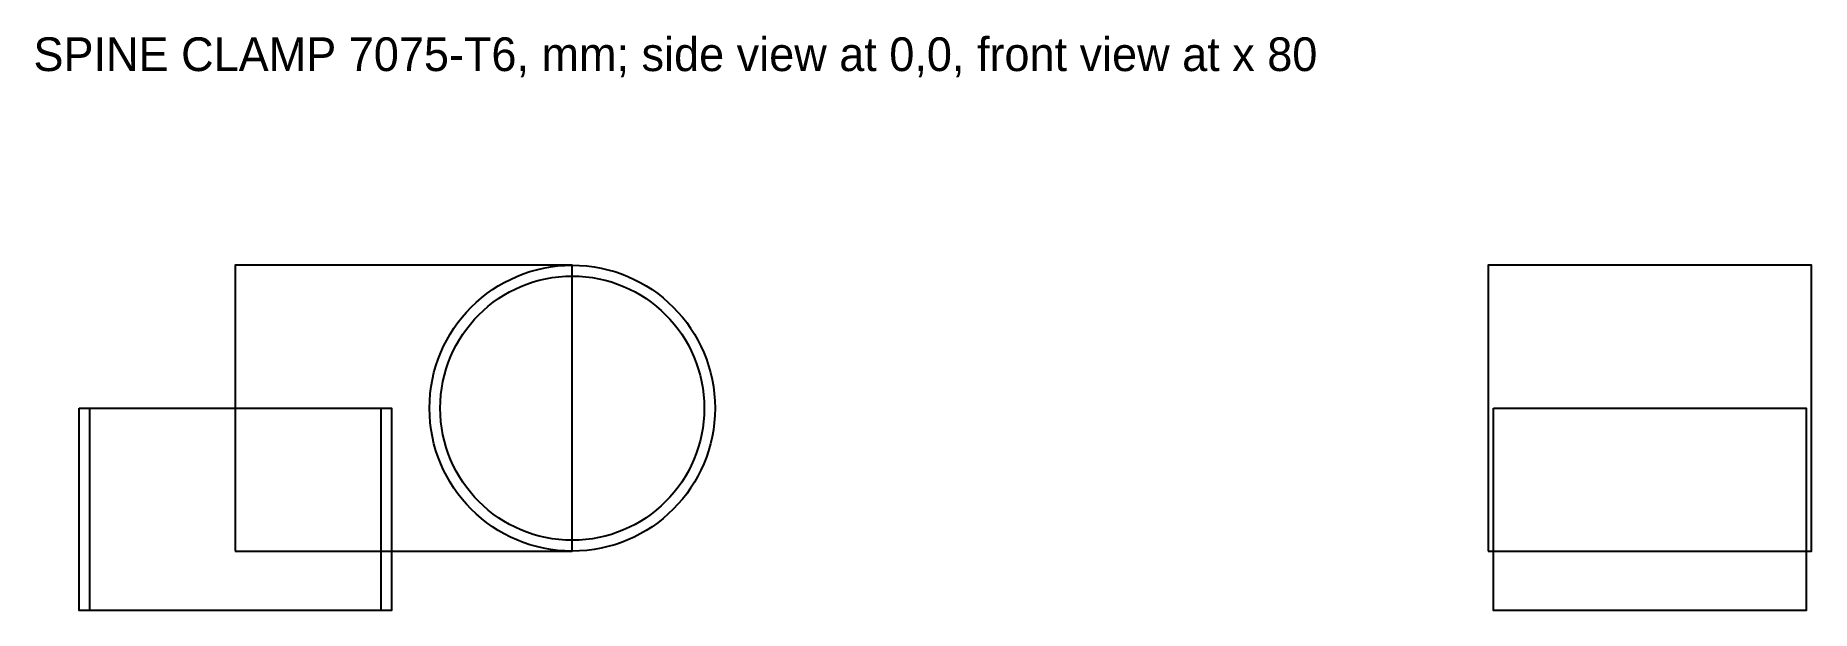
# Model space of a CAD drawing. Header units: metres. Extents: x -40 to 92, y -15 to 28.
import ezdxf

# ---------------------------------------------------------------- set-up
doc = ezdxf.new("R2010")
doc.units = ezdxf.units.M

msp = doc.modelspace()

# ---------------------------------------------------------------- linework, layer by layer
for points in [[(-25.02, -10.6), (0, -10.6), (0, 10.6), (-25.02, 10.6)], [(68, -10.6), (92, -10.6), (92, 10.6), (68, 10.6)], [(-36.62, 0), (-13.42, 0), (-13.42, -15), (-36.62, -15)], [(-35.82, 0), (-14.22, 0), (-14.22, -15), (-35.82, -15)], [(68.4, 0), (91.6, 0), (91.6, -15), (68.4, -15)]]:
    msp.add_lwpolyline(points, close=True)
for radius in [10.6, 9.8]:
    msp.add_circle((0, 0), radius)

# ---------------------------------------------------------------- texts
msp.add_text('SPINE CLAMP 7075-T6, mm; side view at 0,0, front view at x 80', height=2.5).set_placement((-40, 25))

doc.saveas('drawing.dxf')
